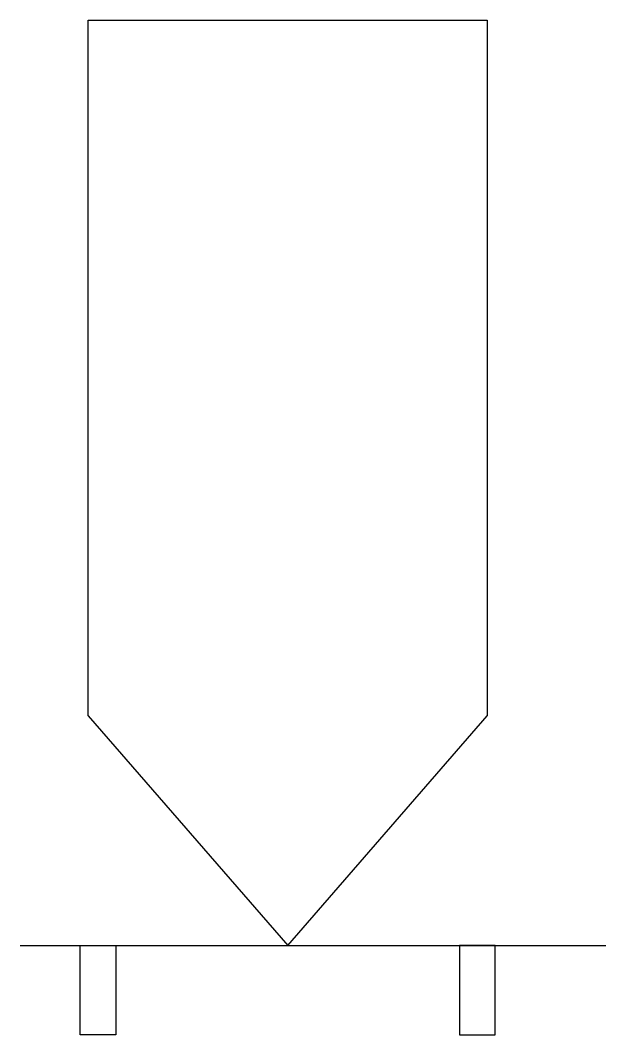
# Model space of a CAD drawing. Header units: millimetres. Extents: x 0 to 0.569, y 0 to 0.987.
import ezdxf

# ---------------------------------------------------------------- set-up
doc = ezdxf.new("R2010")
doc.units = ezdxf.units.MM

msp = doc.modelspace()

# ---------------------------------------------------------------- linework, layer by layer
for p, q in [((0.06612, 0.31001), (0.26006, 0.08667)), ((0.26006, 0.08667), (0.45399, 0.31001)), ((0, 0.08667), (0.5693, 0.08667))]:
    msp.add_line(p, q)
msp.add_lwpolyline([(0.06612, 0.31001), (0.06612, 0.98659), (0.45399, 0.98659), (0.45399, 0.31001)])
for points in [[(0.05831, 0.08667), (0.09307, 0.08667), (0.09307, 0), (0.05831, 0)], [(0.4618, 0.08667), (0.42704, 0.08667), (0.42704, 0), (0.4618, 0)]]:
    msp.add_lwpolyline(points, close=True)

doc.saveas('drawing.dxf')
